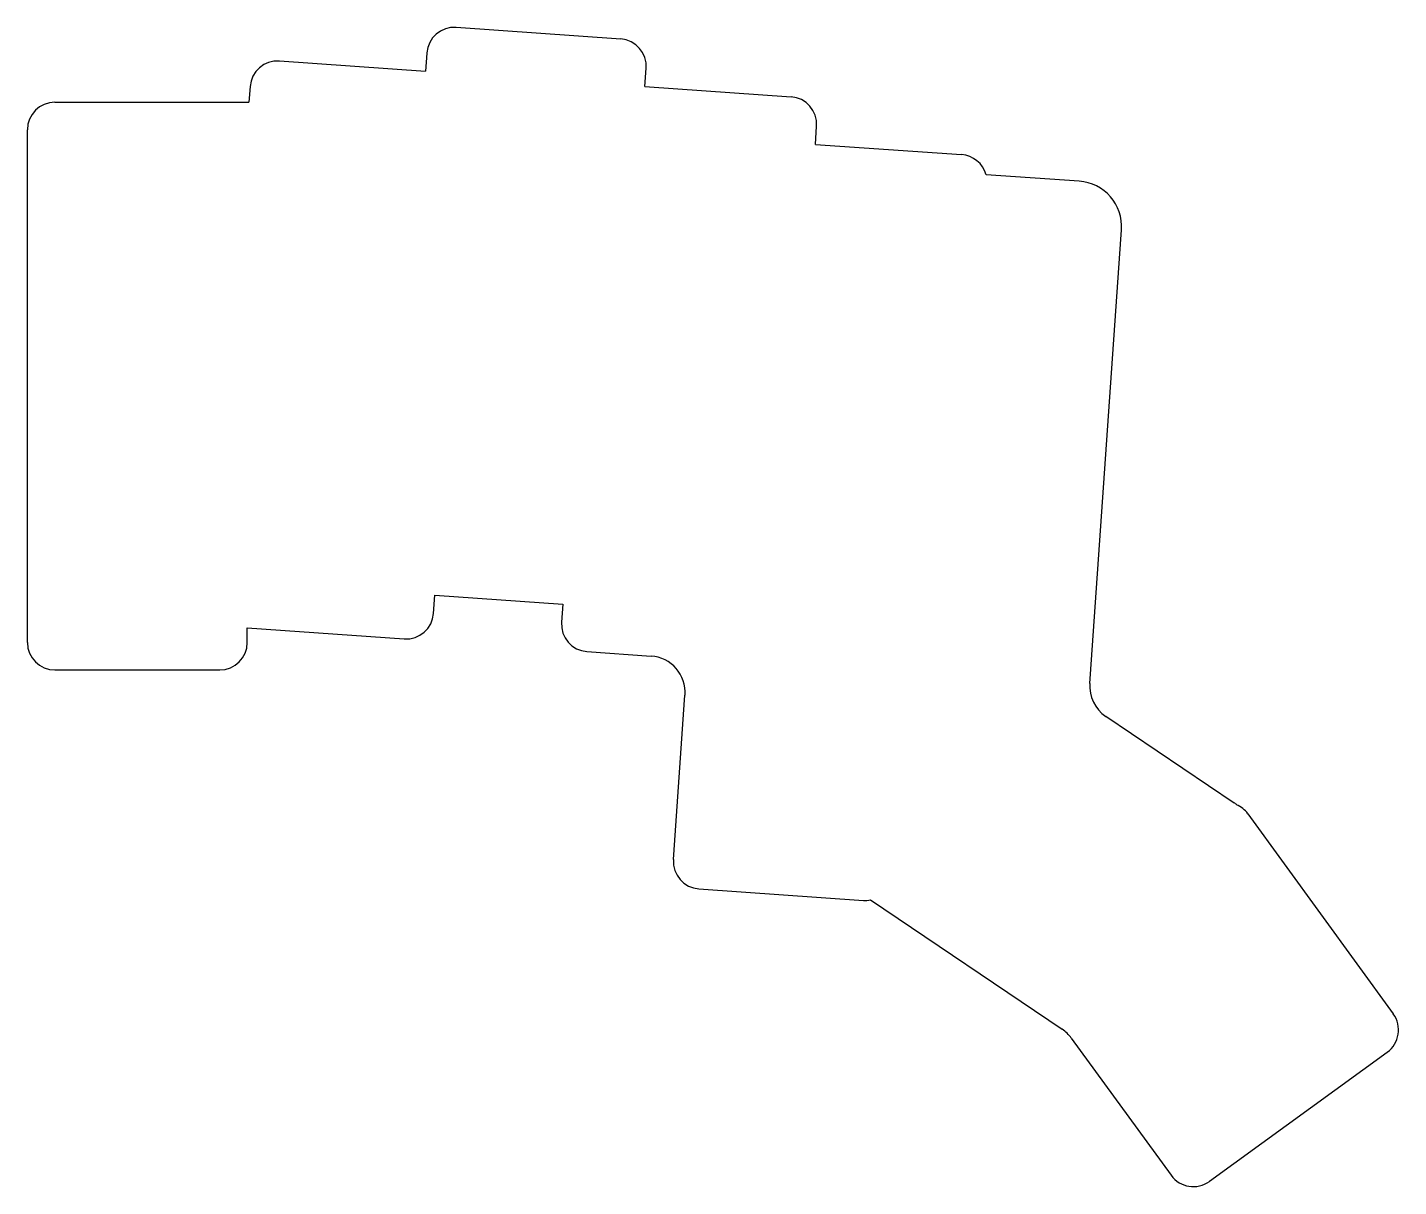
# Model space of a CAD drawing. Header units: millimetres. Extents: x -12 to 138, y -68 to 58.
import ezdxf

# ---------------------------------------------------------------- set-up
doc = ezdxf.new("R2010")
doc.units = ezdxf.units.MM

msp = doc.modelspace()

# ---------------------------------------------------------------- linework, layer by layer
at = {"linetype": 'CONTINUOUS'}
for p, q in [((52.77, 56.91), (34.81, 58.17)), ((15.51, 54.51), (31.47, 53.39)), ((31.61, 55.38), (31.47, 53.39)), ((55.41, 51.72), (55.55, 53.71)), ((12.31, 51.72), (12.19, 50)), ((55.41, 51.72), (71.37, 50.6)), ((-9, 50), (12.19, 50)), ((-12, -9), (-12, 47)), ((74.02, 45.4), (74.16, 47.4)), ((74.02, 45.4), (89.98, 44.29)), ((102.81, 41.38), (92.66, 42.09)), ((103.98, -13.47), (107.45, 36.05)), ((32.34, -5.82), (32.48, -3.82)), ((32.48, -3.82), (46.45, -4.8)), ((46.45, -4.8), (46.31, -6.79)), ((12, -9), (12, -7.4)), ((12, -7.4), (29.14, -8.6)), ((49.09, -9.99), (56.08, -10.48)), ((-9, -12), (9, -12)), ((58.53, -32.71), (59.79, -14.75)), ((105.74, -17.06), (119.74, -26.51)), ((121.25, -27.71), (137.12, -49.55)), ((61.31, -35.91), (79.27, -37.17)), ((80.03, -37.12), (100.96, -51.24)), ((101.96, -52.2), (112.85, -67.19)), ((117.04, -67.85), (136.46, -53.75))]:
    msp.add_line(p, q, dxfattribs=at)
for centre, radius, start, end in [((34.6, 55.18), 3, 86, 176), ((52.56, 53.92), 3, 356, 446), ((15.3, 51.51), 3, 86, 176), ((-9, 47), 3, 90, 180), ((71.16, 47.61), 3, 356, 446), ((89.77, 41.29), 3, 375.4712, 446), ((102.46, 36.4), 5, 356, 446), ((29.35, -5.61), 3, 266, 356), ((49.3, -7), 3, 176, 266), ((-9, -9), 3, 180, 270), ((9, -9), 3, 270, 360), ((55.8, -14.47), 4, 356, 86), ((107.97, -13.75), 4, 176, 236), ((118.06, -28.99), 3, 409.2066, 56), ((118.82, -29.47), 3, 36, 66.5154), ((61.52, -32.92), 3, 176, 266), ((79.48, -34.17), 3, 266, 280.6572), ((134.69, -51.32), 3, 306, 396), ((98.73, -54.55), 4, 36, 56), ((115.28, -65.43), 3, 216, 306)]:
    msp.add_arc(centre, radius, start, end, dxfattribs=at)

doc.saveas('drawing.dxf')
